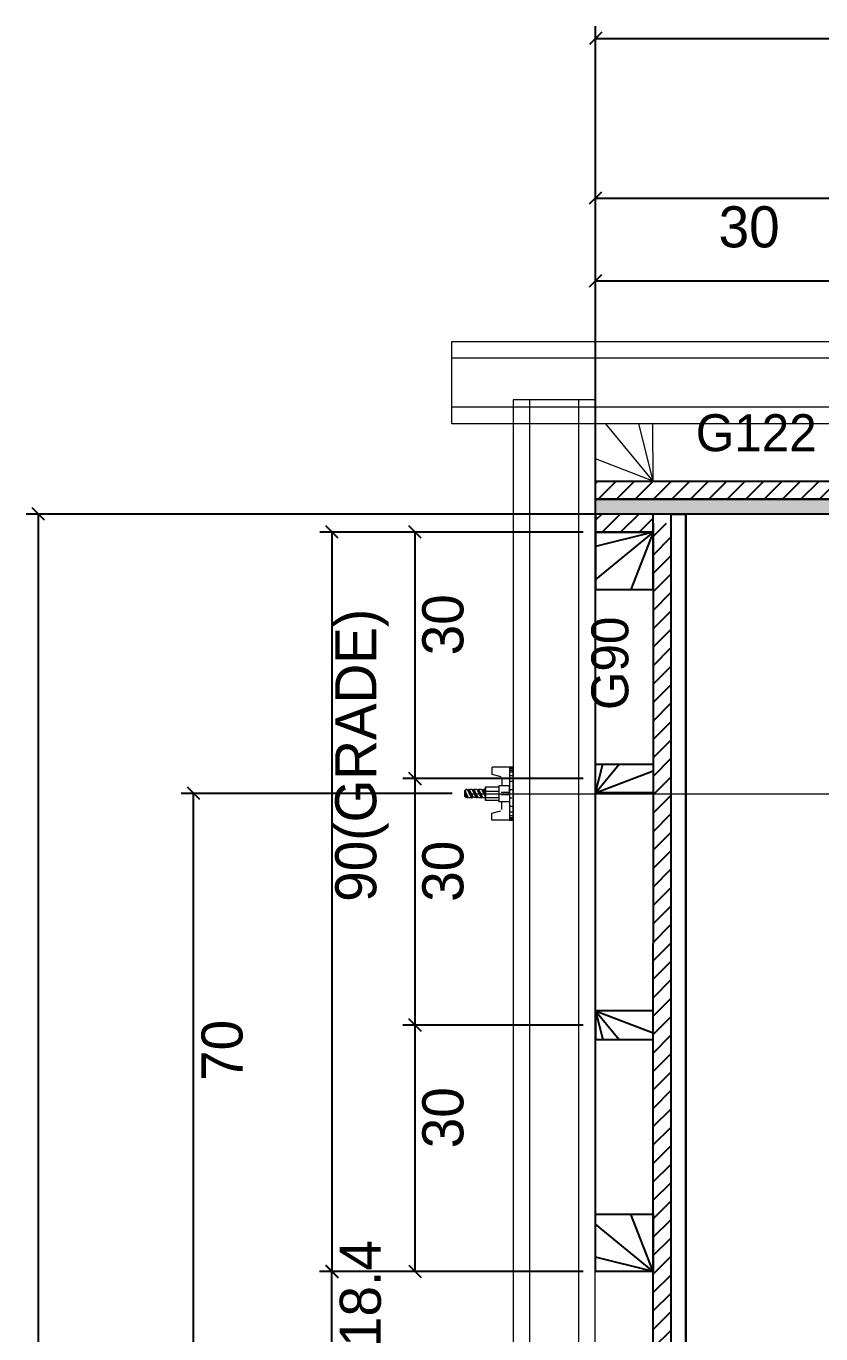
# Model space of a CAD drawing. Header units: metres. Extents: x -9504 to -3340, y 6690 to 7665.
# Drawn here: x -9437.8 to -9244.3, y 7331.7 to 7650.1 of the extents above; entities that cross this region are included whole.
import ezdxf

# ---------------------------------------------------------------- set-up
doc = ezdxf.new("R2010")
doc.units = ezdxf.units.M
for name, color, linetype in [('CHAPA', 7, 'Continuous'), ('COTA', 7, 'Continuous'), ('Hachura', 7, 'Continuous'), ('Madeira', 7, 'Continuous'), ('MEIO_PONT', 7, 'Continuous'), ('Perfil Metálico', 7, 'Continuous'), ('SARRAFO', 7, 'Continuous'), ('TEXTO_GERAL', 7, 'Continuous')]:
    doc.layers.add(name, color=color, linetype=linetype)

msp = doc.modelspace()

# ---------------------------------------------------------------- hatches: boundary and pattern name
at = {"layer": 'Hachura'}
h = msp.add_hatch(dxfattribs=at)
h.set_pattern_fill('ANSI31')
h.paths.add_polyline_path([(-9299.2, 7539.32), (-9299.2, 7534.92), (-8335.2, 7534.92), (-8335.2, 7539.32), (-9299.2, 7539.32)])
h = msp.add_hatch(color=7, dxfattribs=at)
h.dxf.hatch_style = 1
h.paths.add_polyline_path([(-9299.2, 7531.32), (-9299.2, 7534.92), (-8335.2, 7534.92), (-8335.2, 7531.32), (-9299.2, 7531.32)])
h = msp.add_hatch(dxfattribs=at)
h.set_pattern_fill('ANSI31')
h.paths.add_polyline_path([(-9285.2, 7531.32), (-9285.2, 7526.92), (-9299.2, 7526.92), (-9299.2, 7531.32), (-9285.2, 7531.32)])
h = msp.add_hatch(dxfattribs=at)
h.set_pattern_fill('ANSI31')
h.paths.add_polyline_path([(-9280.8, 6913.32), (-9285.25, 6913.32), (-9285.2, 7529.12), (-9280.8, 7529.12), (-9280.8, 6913.32)])

# ---------------------------------------------------------------- linework, layer by layer
at = {"layer": 'CHAPA', "color": 1, "lineweight": 25}
for points in [[(-8335.2, 7534.92), (-8335.2, 7531.32), (-9299.2, 7531.32), (-9299.2, 7534.92)], [(-9277.2, 7531.32), (-9277.2, 6913.32), (-9280.8, 6913.32), (-9280.8, 7531.32)]]:
    msp.add_lwpolyline(points, close=True, dxfattribs=at)
at = {"layer": 'COTA', "color": 241, "lineweight": 25}
for p, q in [((-9299.2, 7534.32), (-9299.2, 7650.1)), ((-9299.2, 7647.1), (-8335.2, 7647.1)), ((-9299.23, 7556.31), (-9299.23, 7611.22)), ((-9299.23, 7608.22), (-9055.23, 7608.22)), ((-9299.23, 7556.33), (-9299.23, 7591.02)), ((-9239.24, 7588.02), (-9299.23, 7588.02)), ((-9288.23, 7531.32), (-9437.83, 7531.32)), ((-9434.83, 6913.32), (-9434.83, 7531.32)), ((-9302.2, 7526.92), (-9366.36, 7526.92)), ((-9363.36, 7346.92), (-9363.36, 7526.92)), ((-9302.2, 7526.92), (-9346.16, 7526.92)), ((-9343.16, 7526.92), (-9343.16, 7466.92)), ((-9302.2, 7466.92), (-9346.16, 7466.92)), ((-9302.2, 7466.92), (-9346.16, 7466.92)), ((-9343.16, 7466.92), (-9343.16, 7406.92)), ((-9334.08, 7463.31), (-9400.05, 7463.31)), ((-9397.05, 7323.31), (-9397.05, 7463.31)), ((-9302.2, 7406.92), (-9346.16, 7406.92)), ((-9302.2, 7406.92), (-9346.16, 7406.92)), ((-9343.16, 7406.92), (-9343.16, 7346.93)), ((-9302.22, 7346.93), (-9366.38, 7346.93)), ((-9302.2, 7346.92), (-9366.36, 7346.92)), ((-9363.38, 7310.12), (-9363.38, 7346.93)), ((-9302.22, 7346.93), (-9346.16, 7346.93))]:
    msp.add_line(p, q, dxfattribs=at)
at = {"layer": 'COTA', "color": 0, "lineweight": 25}
for p, q in [((-9297.7, 7648.6), (-9300.7, 7645.6)), ((-9297.73, 7609.72), (-9300.73, 7606.72)), ((-9297.73, 7589.52), (-9300.73, 7586.52)), ((-9433.33, 7529.82), (-9436.33, 7532.82)), ((-9361.86, 7525.42), (-9364.86, 7528.42)), ((-9341.66, 7525.42), (-9344.66, 7528.42)), ((-9344.66, 7468.42), (-9341.66, 7465.42)), ((-9341.66, 7465.42), (-9344.66, 7468.42)), ((-9395.55, 7461.81), (-9398.55, 7464.81)), ((-9344.66, 7408.42), (-9341.66, 7405.42)), ((-9341.66, 7405.42), (-9344.66, 7408.42)), ((-9361.88, 7345.43), (-9364.88, 7348.43)), ((-9364.86, 7348.42), (-9361.86, 7345.42)), ((-9344.66, 7348.43), (-9341.66, 7345.43))]:
    msp.add_line(p, q, dxfattribs=at)
at = {"layer": 'Hachura', "color": 0, "lineweight": 9}
for p, q in [((-9324.44, 7469.7), (-9324.44, 7468.02)), ((-9319.28, 7469.69), (-9324.41, 7469.69)), ((-9320.2, 7469.56), (-9319.27, 7469.56)), ((-9320.2, 7469.34), (-9319.27, 7469.34)), ((-9320.2, 7469.01), (-9319.27, 7469.01)), ((-9320.2, 7468.54), (-9319.27, 7468.54)), ((-9320.18, 7469.7), (-9320.18, 7456.8)), ((-9320.18, 7469.7), (-9320.18, 7464.54)), ((-9319.28, 7456.8), (-9319.28, 7469.69)), ((-9324.44, 7468.02), (-9322.23, 7467.44)), ((-9321.98, 7467.13), (-9321.98, 7465.18)), ((-9320.2, 7467.7), (-9319.27, 7467.7)), ((-9320.2, 7466.29), (-9319.27, 7466.29)), ((-9319.28, 7457.75), (-9319.28, 7465.57)), ((-9330.75, 7464.28), (-9331.08, 7463.96)), ((-9331.08, 7463.96), (-9331.08, 7462.67)), ((-9330.75, 7462.35), (-9331.08, 7462.67)), ((-9330.43, 7464.28), (-9330.76, 7464.28)), ((-9330.11, 7462.34), (-9330.76, 7463.63)), ((-9330.19, 7462.24), (-9330.76, 7463.38)), ((-9330.76, 7462.86), (-9330.42, 7462.19)), ((-9330.76, 7462.6), (-9330.63, 7462.34)), ((-9330.75, 7462.35), (-9330.75, 7464.28)), ((-9330.43, 7464.28), (-9329.47, 7462.34)), ((-9330.43, 7464.28), (-9329.47, 7462.34)), ((-9330.34, 7464.35), (-9329.26, 7462.19)), ((-9330.11, 7462.34), (-9329.47, 7462.34)), ((-9329.03, 7462.24), (-9330.1, 7464.38)), ((-9329.27, 7464.28), (-9329.92, 7464.28)), ((-9328.95, 7462.34), (-9329.92, 7464.28)), ((-9329.27, 7464.28), (-9328.31, 7462.34)), ((-9329.18, 7464.35), (-9328.1, 7462.19)), ((-9328.31, 7462.34), (-9328.95, 7462.34)), ((-9327.87, 7462.24), (-9328.94, 7464.38)), ((-9328.11, 7464.28), (-9328.76, 7464.28)), ((-9327.79, 7462.34), (-9328.76, 7464.28)), ((-9328.54, 7464.28), (-9328.76, 7464.28)), ((-9328.11, 7464.28), (-9327.14, 7462.34)), ((-9328.02, 7464.35), (-9326.94, 7462.19)), ((-9327.58, 7462.34), (-9327.79, 7462.34)), ((-9326.71, 7462.24), (-9327.78, 7464.38)), ((-9326.95, 7464.28), (-9327.6, 7464.28)), ((-9326.63, 7462.34), (-9327.6, 7464.28)), ((-9327.58, 7462.34), (-9327.14, 7462.34)), ((-9326.95, 7464.28), (-9325.98, 7462.34)), ((-9326.63, 7462.34), (-9325.98, 7462.34)), ((-9325.98, 7463.12), (-9326.62, 7464.38)), ((-9325.98, 7463.38), (-9326.43, 7464.28)), ((-9325.98, 7464.28), (-9326.43, 7464.28)), ((-9325.98, 7461.57), (-9325.98, 7464.92)), ((-9325.98, 7464.92), (-9322.76, 7464.92)), ((-9325.98, 7463.89), (-9322.76, 7463.89)), ((-9325.98, 7462.34), (-9322.76, 7462.34)), ((-9325.92, 7461.57), (-9325.92, 7464.92)), ((-9322.76, 7465.18), (-9322.76, 7461.31)), ((-9320.18, 7465.18), (-9322.76, 7465.18)), ((-9320.18, 7463.56), (-9322.18, 7463.56)), ((-9322.18, 7463.04), (-9320.18, 7463.04)), ((-9320.18, 7463.25), (-9320.18, 7465.18)), ((-9320.18, 7464.54), (-9320.18, 7463.89)), ((-9320.18, 7463.25), (-9319.28, 7463.25)), ((-9319.86, 7464.21), (-9320.07, 7464.21)), ((-9320.05, 7462.27), (-9319.62, 7462.27)), ((-9319.43, 7464.21), (-9319.86, 7464.21)), ((-9322.76, 7461.57), (-9325.98, 7461.57)), ((-9324.44, 7458.47), (-9322.23, 7459.06)), ((-9322.76, 7461.31), (-9322.76, 7461.57)), ((-9322.76, 7461.31), (-9322.76, 7461.57)), ((-9322.76, 7461.31), (-9320.18, 7461.31)), ((-9321.98, 7459.37), (-9321.98, 7461.32)), ((-9320.2, 7460.22), (-9319.28, 7460.22)), ((-9324.44, 7456.8), (-9324.44, 7458.47)), ((-9320.18, 7456.8), (-9324.44, 7456.8)), ((-9320.2, 7458.79), (-9319.27, 7458.79)), ((-9320.2, 7457.95), (-9319.27, 7457.95)), ((-9320.2, 7457.48), (-9319.27, 7457.48)), ((-9320.2, 7457.15), (-9319.27, 7457.15)), ((-9320.2, 7456.93), (-9319.27, 7456.93)), ((-9320.18, 7456.8), (-9319.28, 7456.8))]:
    msp.add_line(p, q, dxfattribs=at)
at = {"layer": 'Hachura', "color": 251, "lineweight": 9}
msp.add_line((-9330.08, 7463.25), (-9190.19, 7463.25), dxfattribs=at)
at = {"layer": 'Madeira', "color": 126, "lineweight": 18}
for q in [(-9296.73, 7553.32), (-9288.7, 7553.33), (-9299.21, 7544.74)]:
    msp.add_line((-9285.2, 7539.33), q, dxfattribs=at)
for points in [[(-9285.2, 7539.33), (-9285.22, 7553.33), (-9299.22, 7553.32), (-9299.2, 7539.32)], [(-9055.21, 7539.32), (-9055.23, 7553.32), (-9299.22, 7553.32), (-9299.2, 7539.32)], [(-9285.2, 7526.92), (-9299.2, 7526.92), (-9299.2, 7346.92), (-9285.2, 7346.92)]]:
    msp.add_lwpolyline(points, close=True, dxfattribs=at)
at = {"layer": 'MEIO_PONT', "color": 93, "lineweight": 25}
for p, q in [((-9285.2, 7526.92), (-9299.2, 7515.4)), ((-9285.2, 7526.92), (-9299.2, 7523.43)), ((-9285.2, 7526.92), (-9290.63, 7512.92)), ((-9299.2, 7463.42), (-9293.45, 7470.42)), ((-9299.2, 7463.42), (-9297.46, 7470.42)), ((-9299.2, 7463.42), (-9285.2, 7468.84)), ((-9299.2, 7410.42), (-9293.45, 7403.42)), ((-9299.2, 7410.42), (-9297.46, 7403.42)), ((-9299.2, 7410.42), (-9285.2, 7404.99)), ((-9285.2, 7346.92), (-9290.63, 7360.92)), ((-9285.2, 7346.92), (-9299.2, 7358.43)), ((-9285.2, 7346.92), (-9299.2, 7350.4))]:
    msp.add_line(p, q, dxfattribs=at)
for points in [[(-9285.2, 7526.92), (-9299.2, 7526.92), (-9299.2, 7512.92), (-9285.2, 7512.92)], [(-9299.2, 7463.42), (-9299.2, 7470.42), (-9285.2, 7470.42), (-9285.2, 7463.42)], [(-9299.2, 7410.42), (-9299.2, 7403.42), (-9285.2, 7403.42), (-9285.2, 7410.42)], [(-9285.2, 7346.92), (-9299.2, 7346.92), (-9299.2, 7360.92), (-9285.2, 7360.92)]]:
    msp.add_lwpolyline(points, close=True, dxfattribs=at)
at = {"layer": 'Perfil Metálico', "color": 224, "lineweight": 18}
for points in [[(-9334.22, 7553.32), (-9334.22, 7573.32), (-8300.22, 7573.32), (-8300.22, 7553.32)], [(-8300.22, 7569.32), (-8300.22, 7557.32), (-9334.22, 7557.32), (-9334.22, 7569.32)], [(-9319.28, 6889.1), (-9299.28, 6889.1), (-9299.28, 7559.13), (-9319.28, 7559.13)], [(-9303.28, 7559.13), (-9315.28, 7559.13), (-9315.28, 6889.1), (-9303.28, 6889.1)]]:
    msp.add_lwpolyline(points, close=True, dxfattribs=at)
at = {"layer": 'SARRAFO', "color": 251, "lineweight": 25}
msp.add_line((-9285.2, 7529.12), (-9285.25, 6913.32), dxfattribs=at)
for points in [[(-8335.2, 7534.92), (-9299.2, 7534.92), (-9299.2, 7539.32), (-8335.2, 7539.32)], [(-8335.2, 7534.92), (-9299.2, 7534.92), (-9299.2, 7539.32), (-8335.2, 7539.32)], [(-9299.2, 7526.92), (-9285.2, 7526.92), (-9285.2, 7531.32), (-9299.2, 7531.32)]]:
    msp.add_lwpolyline(points, close=True, dxfattribs=at)
msp.add_lwpolyline([(-9285.25, 6913.32), (-9277.2, 6913.32), (-9277.2, 7531.32), (-9285.2, 7531.32)], dxfattribs=at)

# ---------------------------------------------------------------- texts
at = {"layer": 'COTA', "color": 241, "lineweight": 25}
msp.add_text('30', height=10, dxfattribs=at).set_placement((-9269.24, 7596.24))
for s, p in [('30', (-9331.38, 7496.92)), ('90(GRADE)', (-9352.58, 7436.92)), ('30', (-9331.38, 7436.92)), ('70', (-9385.15, 7393.31)), ('30', (-9331.38, 7376.92)), ('18.4', (-9351.48, 7328.52))]:
    msp.add_text(s, height=10, rotation=90, dxfattribs=at).set_placement(p)
at = {"layer": 'TEXTO_GERAL', "color": 0, "lineweight": 25}
msp.add_text('G122', height=9, dxfattribs=at).set_placement((-9274.8, 7546.62))
msp.add_text('G90', height=9, rotation=90, dxfattribs=at).set_placement((-9291.21, 7483.61))

doc.saveas('drawing.dxf')
